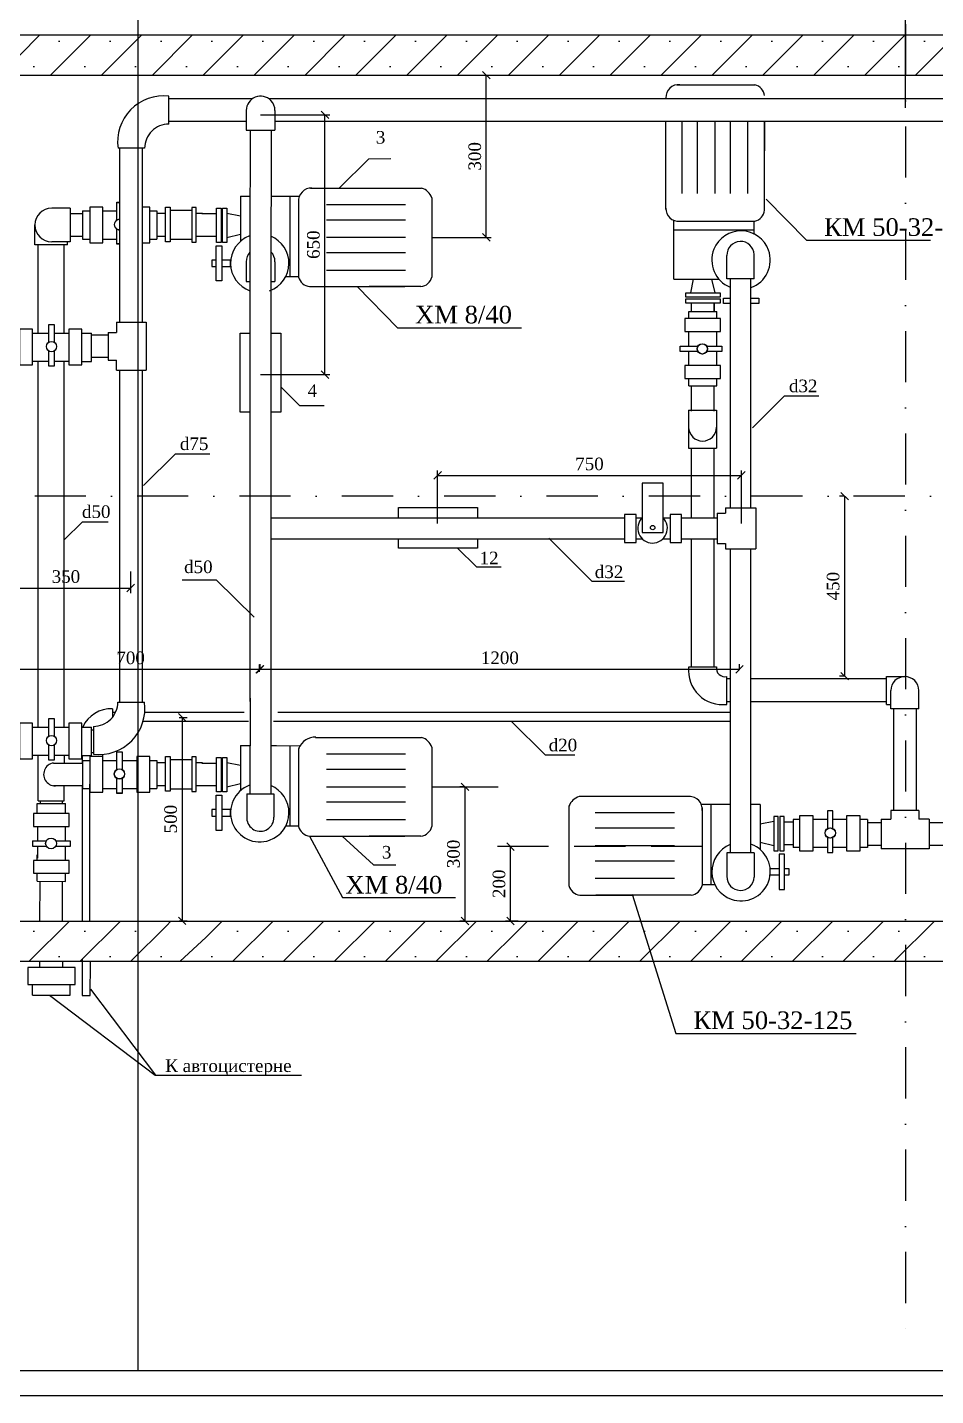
# Model space of a CAD drawing. Header units: millimetres. Extents: x 158645 to 1043550, y -60647 to 236438.
# Drawn here: x 399437 to 417470, y 194438 to 221614 of the extents above; entities that cross this region are included whole.
import ezdxf

# ---------------------------------------------------------------- set-up
doc = ezdxf.new("R2010")
doc.units = ezdxf.units.MM
doc.linetypes.add('DASHDOT', pattern=[25.4, 12.7, -6.35, 0, -6.35])
doc.linetypes.add('DASHED', pattern=[19.05, 12.7, -6.35])
doc.layers.add('опорудование', color=7, linetype='Continuous')
doc.styles.add('CН', font='TIMES.TTF')
doc.dimstyles.new('СИС', dxfattribs={"dimscale": 0, "dimtxt": 100, "dimasz": 150, "dimexe": 100, "dimexo": 0.625, "dimgap": 100, "dimtad": 1, "dimdsep": 46, "dimtxsty": 'CН', "dimblk": 'OBLIQUE', "dimcen": 2.5, "dimclrd": 3, "dimclre": 3, "dimclrt": 7, "dimadec": 0, "dimazin": 0, "dimtm": 1e-09, "dimtfac": 1, "dimtmove": 0, "dimatfit": 3, "dimldrblk": 'NONE', "dimfxl": 0, "dimtolj": 1, "dimtzin": 0, "dimarcsym": 0})
pattern_1 = [(45, (0, 58181.95), (-505.1394, 505.1394), []), (45, (505.14, 58181.95), (-505.1394, 505.1394), [0, -714.375])]

# ---------------------------------------------------------------- blocks, each defined once
blk = doc.blocks.new('_Oblique')
at = {"color": 0, "lineweight": -2}
blk.add_line((-0.5, -0.5), (0.5, 0.5), dxfattribs=at)
blk = doc.blocks.new('*D84')
at = {"layer": 'Defpoints', "color": 0, "ltscale": 80}
for p in [(416871, 234980), (457070, 220277), (416871, 220014)]:
    blk.add_point(p, dxfattribs=at)
at = {"layer": 'опорудование', "color": 3, "lineweight": -2, "ltscale": 80}
for p, q in [((416871, 220015), (416871, 235080)), ((457070, 220278), (457070, 235080)), ((457070, 234980), (416871, 234980))]:
    blk.add_line(p, q, dxfattribs=at)
at = {"layer": 'опорудование', "color": 3, "lineweight": -2, "ltscale": 80, "xscale": 150, "yscale": 150, "zscale": 150, "rotation": 180}
blk.add_blockref('_Oblique', (416871, 234980), dxfattribs=at)
at = {"layer": 'опорудование', "color": 3, "lineweight": -2, "ltscale": 80, "xscale": 150, "yscale": 150, "zscale": 150}
blk.add_blockref('_Oblique', (457070, 234980), dxfattribs=at)
at = {"layer": 'опорудование', "color": 7, "ltscale": 80, "insert": (436971, 235207), "char_height": 250, "attachment_point": 5, "style": 'CН'}
blk.add_mtext('\\A1;{\\fTimes New Roman|b0|i0|c204|p18;5100}', dxfattribs=at)
blk = doc.blocks.new('_None')
blk = doc.blocks.new('*D80')
at = {"layer": 'Defpoints', "color": 0, "ltscale": 80}
for p in [(415662, 212303), (415662, 208729), (415662, 208729)]:
    blk.add_point(p, dxfattribs=at)
at = {"layer": 'опорудование', "color": 3, "lineweight": -2, "ltscale": 80}
for p, q in [((415661, 212303), (415562, 212303)), ((415662, 212303), (415662, 208729)), ((415661, 208729), (415562, 208729))]:
    blk.add_line(p, q, dxfattribs=at)
at = {"layer": 'опорудование', "color": 3, "lineweight": -2, "ltscale": 80, "xscale": 150, "yscale": 150, "zscale": 150}
for p, rotation in [((415662, 212303), 90), ((415662, 208729), 270)]:
    blk.add_blockref('_Oblique', p, dxfattribs=dict(at, rotation=rotation))
at = {"layer": 'опорудование', "color": 7, "ltscale": 80, "insert": (415435, 210516), "char_height": 250, "attachment_point": 5, "rotation": 90, "style": 'CН'}
blk.add_mtext('\\A1;{\\fTimes New Roman|b0|i0|c204|p18;450}', dxfattribs=at)
blk = doc.blocks.new('*D67')
at = {"layer": 'Defpoints', "color": 0, "ltscale": 80}
for p in [(376672, 234991), (416871, 220288), (376672, 220025)]:
    blk.add_point(p, dxfattribs=at)
at = {"layer": 'опорудование', "color": 3, "lineweight": -2, "ltscale": 80}
for p, q in [((376672, 220026), (376672, 235091)), ((416871, 220289), (416871, 235091)), ((416871, 234991), (376672, 234991))]:
    blk.add_line(p, q, dxfattribs=at)
at = {"layer": 'опорудование', "color": 3, "lineweight": -2, "ltscale": 80, "xscale": 150, "yscale": 150, "zscale": 150, "rotation": 180}
blk.add_blockref('_Oblique', (376672, 234991), dxfattribs=at)
at = {"layer": 'опорудование', "color": 3, "lineweight": -2, "ltscale": 80, "xscale": 150, "yscale": 150, "zscale": 150}
blk.add_blockref('_Oblique', (416871, 234991), dxfattribs=at)
at = {"layer": 'опорудование', "color": 7, "ltscale": 80, "insert": (396772, 235219), "char_height": 250, "attachment_point": 5, "style": 'CН'}
blk.add_mtext('\\A1;{\\fTimes New Roman|b0|i0|c204|p18;5100}', dxfattribs=at)
blk = doc.blocks.new('*D89')
at = {"layer": 'Defpoints', "color": 0, "ltscale": 80}
for p in [(409029, 205343), (409180, 205343), (409180, 203864)]:
    blk.add_point(p, dxfattribs=at)
at = {"layer": 'опорудование', "color": 3, "lineweight": -2, "ltscale": 80}
for p, q in [((409180, 205343), (408929, 205343)), ((409029, 203864), (409029, 205343)), ((409180, 203864), (408929, 203864))]:
    blk.add_line(p, q, dxfattribs=at)
at = {"layer": 'опорудование', "color": 3, "lineweight": -2, "ltscale": 80, "xscale": 150, "yscale": 150, "zscale": 150}
for p, rotation in [((409029, 205343), 90), ((409029, 203864), 270)]:
    blk.add_blockref('_Oblique', p, dxfattribs=dict(at, rotation=rotation))
at = {"layer": 'опорудование', "color": 7, "ltscale": 80, "insert": (408802, 204604), "char_height": 250, "attachment_point": 5, "rotation": 90, "style": 'CН'}
blk.add_mtext('\\A1;{\\fTimes New Roman|b0|i0|c204|p18;200}', dxfattribs=at)
blk = doc.blocks.new('*D90')
at = {"layer": 'Defpoints', "color": 0, "ltscale": 80}
for p in [(408125, 206531), (408125, 203864), (408125, 203864)]:
    blk.add_point(p, dxfattribs=at)
at = {"layer": 'опорудование', "color": 3, "lineweight": -2, "ltscale": 80}
for p, q in [((408124, 206531), (408025, 206531)), ((408125, 206531), (408125, 203864)), ((408124, 203864), (408025, 203864))]:
    blk.add_line(p, q, dxfattribs=at)
at = {"layer": 'опорудование', "color": 3, "lineweight": -2, "ltscale": 80, "xscale": 150, "yscale": 150, "zscale": 150}
for p, rotation in [((408125, 206531), 90), ((408125, 203864), 270)]:
    blk.add_blockref('_Oblique', p, dxfattribs=dict(at, rotation=rotation))
at = {"layer": 'опорудование', "color": 7, "ltscale": 80, "insert": (407898, 205197), "char_height": 250, "attachment_point": 5, "rotation": 90, "style": 'CН'}
blk.add_mtext('\\A1;{\\fTimes New Roman|b0|i0|c204|p18;300}', dxfattribs=at)
blk = doc.blocks.new('*D91')
at = {"layer": 'Defpoints', "color": 0, "ltscale": 80}
for p in [(407980, 220664), (408548, 220664), (407468, 217442)]:
    blk.add_point(p, dxfattribs=at)
at = {"layer": 'опорудование', "color": 3, "lineweight": -2, "ltscale": 80}
for p, q in [((407981, 220664), (408648, 220664)), ((408548, 217442), (408548, 220664)), ((407469, 217442), (408648, 217442))]:
    blk.add_line(p, q, dxfattribs=at)
at = {"layer": 'опорудование', "color": 3, "lineweight": -2, "ltscale": 80, "xscale": 150, "yscale": 150, "zscale": 150}
for p, rotation in [((408548, 220664), 90), ((408548, 217442), 270)]:
    blk.add_blockref('_Oblique', p, dxfattribs=dict(at, rotation=rotation))
at = {"layer": 'опорудование', "color": 7, "ltscale": 80, "insert": (408321, 219053), "char_height": 250, "attachment_point": 5, "rotation": 90, "style": 'CН'}
blk.add_mtext('\\A1;{\\fTimes New Roman|b0|i0|c204|p18;300}', dxfattribs=at)
blk = doc.blocks.new('*D92')
at = {"layer": 'Defpoints', "color": 0, "ltscale": 80}
for p in [(398925, 208863), (398925, 208814), (404049, 208814)]:
    blk.add_point(p, dxfattribs=at)
at = {"layer": 'опорудование', "color": 3, "lineweight": -2, "ltscale": 80}
for p, q in [((398925, 208814), (398925, 208963)), ((404049, 208863), (398925, 208863)), ((404049, 208814), (404049, 208963))]:
    blk.add_line(p, q, dxfattribs=at)
at = {"layer": 'опорудование', "color": 3, "lineweight": -2, "ltscale": 80, "xscale": 150, "yscale": 150, "zscale": 150, "rotation": 180}
blk.add_blockref('_Oblique', (398925, 208863), dxfattribs=at)
at = {"layer": 'опорудование', "color": 3, "lineweight": -2, "ltscale": 80, "xscale": 150, "yscale": 150, "zscale": 150}
blk.add_blockref('_Oblique', (404049, 208863), dxfattribs=at)
at = {"layer": 'опорудование', "color": 7, "ltscale": 80, "insert": (401487, 209090), "char_height": 250, "attachment_point": 5, "style": 'CН'}
blk.add_mtext('\\A1;{\\fTimes New Roman|b0|i0|c204|p18;700}', dxfattribs=at)
blk = doc.blocks.new('*D93')
at = {"layer": 'Defpoints', "color": 0, "ltscale": 80}
for p in [(398917, 210806), (401487, 210806), (401487, 210478)]:
    blk.add_point(p, dxfattribs=at)
at = {"layer": 'опорудование', "color": 3, "lineweight": -2, "ltscale": 80}
for p, q in [((398917, 210806), (398917, 210378)), ((401487, 210806), (401487, 210378)), ((398917, 210478), (401487, 210478))]:
    blk.add_line(p, q, dxfattribs=at)
at = {"layer": 'опорудование', "color": 3, "lineweight": -2, "ltscale": 80, "xscale": 150, "yscale": 150, "zscale": 150, "rotation": 180}
blk.add_blockref('_Oblique', (398917, 210478), dxfattribs=at)
at = {"layer": 'опорудование', "color": 3, "lineweight": -2, "ltscale": 80, "xscale": 150, "yscale": 150, "zscale": 150}
blk.add_blockref('_Oblique', (401487, 210478), dxfattribs=at)
at = {"layer": 'опорудование', "color": 7, "ltscale": 80, "insert": (400202, 210705), "char_height": 250, "attachment_point": 5, "style": 'CН'}
blk.add_mtext('\\A1;{\\fTimes New Roman|b0|i0|c204|p18;350}', dxfattribs=at)
blk = doc.blocks.new('*D94')
at = {"layer": 'Defpoints', "color": 0, "ltscale": 80}
for p in [(404060, 208864), (413575, 208864), (413575, 208864)]:
    blk.add_point(p, dxfattribs=at)
at = {"layer": 'опорудование', "color": 3, "lineweight": -2, "ltscale": 80}
for p, q in [((404060, 208864), (404060, 208964)), ((404060, 208864), (413575, 208864)), ((413575, 208864), (413575, 208964))]:
    blk.add_line(p, q, dxfattribs=at)
at = {"layer": 'опорудование', "color": 3, "lineweight": -2, "ltscale": 80, "xscale": 150, "yscale": 150, "zscale": 150, "rotation": 180}
blk.add_blockref('_Oblique', (404060, 208864), dxfattribs=at)
at = {"layer": 'опорудование', "color": 3, "lineweight": -2, "ltscale": 80, "xscale": 150, "yscale": 150, "zscale": 150}
blk.add_blockref('_Oblique', (413575, 208864), dxfattribs=at)
at = {"layer": 'опорудование', "color": 7, "ltscale": 80, "insert": (408818, 209091), "char_height": 250, "attachment_point": 5, "style": 'CН'}
blk.add_mtext('\\A1;{\\fTimes New Roman|b0|i0|c204|p18;1200}', dxfattribs=at)
blk = doc.blocks.new('*D98')
at = {"layer": 'Defpoints', "color": 0, "ltscale": 80}
for p in [(413613, 212715), (407581, 211758), (413613, 211758)]:
    blk.add_point(p, dxfattribs=at)
at = {"layer": 'опорудование', "color": 3, "lineweight": -2, "ltscale": 80}
for p, q in [((407581, 211759), (407581, 212815)), ((413613, 211759), (413613, 212815)), ((407581, 212715), (413613, 212715))]:
    blk.add_line(p, q, dxfattribs=at)
at = {"layer": 'опорудование', "color": 3, "lineweight": -2, "ltscale": 80, "xscale": 150, "yscale": 150, "zscale": 150, "rotation": 180}
blk.add_blockref('_Oblique', (407581, 212715), dxfattribs=at)
at = {"layer": 'опорудование', "color": 3, "lineweight": -2, "ltscale": 80, "xscale": 150, "yscale": 150, "zscale": 150}
blk.add_blockref('_Oblique', (413613, 212715), dxfattribs=at)
at = {"layer": 'опорудование', "color": 7, "ltscale": 80, "insert": (410597, 212942), "char_height": 250, "attachment_point": 5, "style": 'CН'}
blk.add_mtext('\\A1;{\\fTimes New Roman|b0|i0|c204|p18;750}', dxfattribs=at)
blk = doc.blocks.new('*D99')
at = {"layer": 'Defpoints', "color": 0, "ltscale": 80}
for p in [(404063, 219877), (405344, 219877), (404063, 214718)]:
    blk.add_point(p, dxfattribs=at)
at = {"layer": 'опорудование', "color": 3, "lineweight": -2, "ltscale": 80}
for p, q in [((404064, 219877), (405444, 219877)), ((405344, 214718), (405344, 219877)), ((404064, 214718), (405444, 214718))]:
    blk.add_line(p, q, dxfattribs=at)
at = {"layer": 'опорудование', "color": 3, "lineweight": -2, "ltscale": 80, "xscale": 150, "yscale": 150, "zscale": 150}
for p, rotation in [((405344, 219877), 90), ((405344, 214718), 270)]:
    blk.add_blockref('_Oblique', p, dxfattribs=dict(at, rotation=rotation))
at = {"layer": 'опорудование', "color": 7, "ltscale": 80, "insert": (405117, 217298), "char_height": 250, "attachment_point": 5, "rotation": 90, "style": 'CН'}
blk.add_mtext('\\A1;{\\fTimes New Roman|b0|i0|c204|p18;650}', dxfattribs=at)
blk = doc.blocks.new('*D100')
at = {"layer": 'Defpoints', "color": 0, "ltscale": 80}
for p in [(402450, 207910), (402450, 203869), (402510, 203869)]:
    blk.add_point(p, dxfattribs=at)
at = {"layer": 'опорудование', "color": 3, "lineweight": -2, "ltscale": 80}
for p, q in [((402451, 207910), (402610, 207910)), ((402510, 207910), (402510, 203869)), ((402451, 203869), (402610, 203869))]:
    blk.add_line(p, q, dxfattribs=at)
at = {"layer": 'опорудование', "color": 3, "lineweight": -2, "ltscale": 80, "xscale": 150, "yscale": 150, "zscale": 150}
for p, rotation in [((402510, 207910), 90), ((402510, 203869), 270)]:
    blk.add_blockref('_Oblique', p, dxfattribs=dict(at, rotation=rotation))
at = {"layer": 'опорудование', "color": 7, "ltscale": 80, "insert": (402283, 205889), "char_height": 250, "attachment_point": 5, "rotation": 90, "style": 'CН'}
blk.add_mtext('\\A1;{\\fTimes New Roman|b0|i0|c204|p18;500}', dxfattribs=at)

msp = doc.modelspace()

# ---------------------------------------------------------------- hatches: boundary and pattern name
at = {"layer": 'опорудование', "ltscale": 80}
h = msp.add_hatch(dxfattribs=at)
h.set_pattern_fill('SACNCR', scale=300, style=0)
h.set_pattern_definition(pattern_1)
h.paths.add_polyline_path([(402979.777, 220664.359), (402979.777, 221464.359), (379022.509, 221464.359), (379022.509, 220664.359)])
h.paths.add_polyline_path([(376672.423, 203064.359), (397117.535, 203064.359), (397117.763, 203864.359), (377472.423, 203864.359), (377472.423, 220664.359), (379022.509, 220664.359), (379022.509, 221464.359), (376672.423, 221464.359)])
h.paths.add_polyline_path([(399714.31, 203864.359), (397403.745, 203864.359), (397403.719, 203064.359), (400415.726, 203064.359), (402197.304, 203064.359), (402199.642, 203864.359)])
h = msp.add_hatch(dxfattribs=at)
h.set_pattern_fill('SACNCR', scale=300, style=0)
h.set_pattern_definition(pattern_1)
h.paths.add_polyline_path([(424501.407, 221464.359), (424501.407, 220664.359), (433112.997, 220664.359), (433112.997, 221464.359)])
h.paths.add_polyline_path([(424381.407, 220664.359), (424381.407, 221464.359), (422701.836, 221464.359), (422701.836, 220664.359)])
h.paths.add_polyline_path([(422701.836, 220664.359), (422701.836, 221464.359), (416871.013, 221464.359), (416871.013, 220664.359)])
h.paths.add_polyline_path([(402979.777, 221464.359), (402979.777, 220664.359), (416871.013, 220664.359), (416871.013, 221464.359)])
h.paths.add_polyline_path([(416871.013, 203864.359), (416871.013, 203064.359), (424468.768, 203064.359), (424468.768, 203864.359)])
h.paths.add_polyline_path([(409585.204, 203864.359), (409584.455, 203064.359), (416871.013, 203064.359), (416871.013, 203864.359)])
h.paths.add_polyline_path([(409180.051, 203064.359), (409180.193, 203864.359), (402979.777, 203864.359), (402979.777, 203064.359)])

# ---------------------------------------------------------------- linework, layer by layer
at = {"layer": 'Defpoints', "color": 2}
msp.add_line((401637.182, 194938.226), (401637.182, 235973.849), dxfattribs=at)
at = {"layer": 'опорудование', "color": 3, "linetype": 'DASHDOT', "ltscale": 80}
for p, q in [((416871.013, 235902.368), (416871.013, 195367.557)), ((455466.867, 212303.363), (397404.019, 212303.363))]:
    msp.add_line(p, q, dxfattribs=at)
at = {"layer": 'опорудование', "color": 7, "ltscale": 80}
for p, q in [((376672.423, 221464.359), (472584.401, 221464.359)), ((377472.423, 220664.359), (471784.401, 220664.359)), ((412334.502, 220475.434), (413881.099, 220475.434)), ((402246.695, 219693.077), (402246.695, 220247.454)), ((403902.232, 220195.265), (402246.695, 220195.265)), ((423988.92, 220195.265), (404233.545, 220195.265)), ((403783.036, 219963.535), (403783.036, 219570.959)), ((404352.741, 219963.535), (404352.741, 219571.259)), ((403783.036, 219745.265), (402246.695, 219745.265)), ((412743.299, 219745.265), (404352.741, 219745.265)), ((412439.153, 218315.406), (412439.153, 219745.265)), ((412743.299, 218315.406), (412743.299, 219745.265)), ((424000.295, 219745.265), (412743.299, 219745.265)), ((413090.894, 218315.406), (413090.894, 219745.265)), ((413395.04, 218315.406), (413395.04, 219745.265)), ((413742.636, 218315.406), (413742.636, 219745.265)), ((403783.036, 219571.259), (403857.091, 219571.259)), ((403783.036, 219570.959), (403783.036, 219570.959)), ((403857.704, 219571.259), (403857.091, 217298.057)), ((403857.091, 219571.259), (404352.741, 219571.259)), ((404277.011, 219571.259), (404272.729, 216536.475)), ((401765.378, 219211.951), (401236.512, 219212.328)), ((401275.945, 215761.22), (401275.945, 219212.3)), ((401725.945, 215761.22), (401725.945, 219211.979)), ((403668.864, 218263.259), (403846.127, 218263.259)), ((403668.864, 218263.259), (403670.569, 217362.247)), ((404267.875, 218263.259), (404838.269, 218263.259)), ((404649.66, 218263.259), (404649.66, 216667.062)), ((400288.628, 218022.91), (399920.04, 218022.91)), ((400288.628, 218022.91), (400288.628, 217355.588)), ((400528.927, 217967.991), (400528.927, 217410.508)), ((400528.927, 217967.991), (400676.775, 217967.991)), ((400934.093, 217967.991), (401211.918, 217967.991)), ((401866.867, 217967.991), (402004.324, 217967.991)), ((402004.324, 217967.991), (402004.324, 217410.508)), ((402271.533, 217985.57), (402703.513, 217985.57)), ((404823.036, 218201.198), (404823.036, 216654.602)), ((405373.964, 218096.548), (406946.023, 218096.548)), ((399586.379, 217293.013), (399586.379, 217689.249)), ((400288.628, 217915.229), (400528.927, 217915.229)), ((402167.489, 217916.907), (402004.324, 217916.907)), ((402916.904, 217916.907), (402793.761, 217916.907)), ((402897.866, 217915.229), (403195.116, 217915.229)), ((403399.966, 217927.163), (403669.605, 217871.433)), ((405373.964, 217792.402), (406946.023, 217792.402)), ((412272.442, 217209.316), (412272.442, 217779.711)), ((412334.502, 217764.478), (413881.099, 217764.478)), ((400288.628, 217465.229), (400528.927, 217465.229)), ((400515.391, 217465.229), (400528.927, 217465.229)), ((400528.927, 217410.508), (400676.775, 217410.508)), ((400934.093, 217410.508), (401211.918, 217410.508)), ((401866.867, 217410.508), (402004.324, 217410.508)), ((402167.489, 217463.687), (402004.324, 217463.687)), ((402948.557, 217463.687), (402793.761, 217463.687)), ((402897.866, 217465.229), (403195.116, 217465.229)), ((403399.966, 217440.979), (403670.297, 217506.013)), ((405373.964, 217444.807), (406946.023, 217444.807)), ((412272.442, 217591.102), (413868.639, 217591.102)), ((400233.92, 217293.013), (399586.379, 217293.013)), ((399648.964, 215541.27), (399648.964, 217293.013)), ((400288.628, 217355.588), (399920.04, 217355.588)), ((400170.475, 215541.27), (400170.475, 217293.013)), ((400233.92, 217293.013), (400233.92, 217355.588)), ((402271.533, 217404.397), (402703.513, 217404.397)), ((403857.091, 217298.057), (403857.091, 216536.475)), ((405373.964, 217140.66), (406946.023, 217140.66)), ((412272.442, 216610.305), (412272.442, 217209.316)), ((403783.036, 216959.542), (403783.036, 216566.966)), ((404352.741, 216959.542), (404352.741, 216567.267)), ((413326.294, 216619.739), (413326.294, 217083.852)), ((413864.956, 216619.739), (413864.956, 217102.405)), ((405373.964, 216793.065), (406946.023, 216793.065)), ((412272.442, 216610.305), (413173.454, 216612.011)), ((412608.538, 216341.408), (412664.268, 216611.047)), ((413094.722, 216341.408), (413029.688, 216611.739)), ((413864.956, 216619.739), (413326.294, 216619.739)), ((413390.009, 216619.739), (413390.009, 212072.903)), ((413801.795, 212072.903), (413801.977, 216619.739)), ((403783.036, 216567.267), (403857.091, 216567.267)), ((403783.036, 216566.966), (403783.036, 216566.966)), ((403856.886, 216536.475), (403856.618, 213888.394)), ((404272.729, 216536.475), (404271.324, 213928.062)), ((404272.773, 216567.267), (404352.741, 216567.267)), ((412618.794, 216130.859), (412618.794, 215967.694)), ((412620.472, 215967.694), (412620.472, 216136.557)), ((413070.472, 215967.694), (413070.472, 216136.557)), ((413072.014, 216130.859), (413072.014, 215967.694)), ((412567.71, 215830.237), (412567.71, 215967.694)), ((412567.71, 215967.694), (413125.193, 215967.694)), ((413125.193, 215830.237), (413125.193, 215967.694)), ((399541.118, 215541.27), (399862.799, 215541.27)), ((399972.215, 215541.27), (400260.432, 215541.27)), ((400517.749, 215541.27), (400711.44, 215541.27)), ((400712.882, 214977.45), (400712.882, 215541.27)), ((401038.267, 215556.323), (401038.267, 215001.946)), ((401038.267, 215556.323), (401205.593, 215556.323)), ((401205.593, 215761.22), (401797.108, 215761.22)), ((401205.593, 215761.22), (401205.593, 215556.323)), ((401797.108, 215761.22), (401797.108, 214808.233)), ((404271.324, 215540.083), (404469.351, 215540.083)), ((412567.71, 215284.703), (412567.71, 215572.92)), ((413125.193, 215284.703), (413125.193, 215572.92)), ((401038.267, 215499.852), (400712.882, 215499.852)), ((399541.118, 214983.788), (399862.799, 214983.788)), ((399648.964, 207715.829), (399648.964, 214983.788)), ((399972.215, 214983.788), (400260.432, 214983.788)), ((400170.475, 207715.829), (400170.475, 214983.788)), ((400512.609, 214977.45), (400712.882, 214977.45)), ((401038.267, 215058.416), (400712.882, 215058.416)), ((401038.267, 215001.946), (401205.593, 215001.946)), ((401205.593, 214808.233), (401205.593, 215001.946)), ((412567.71, 214897.462), (412567.71, 215175.287)), ((413125.193, 214897.462), (413125.193, 215175.287)), ((401205.593, 214808.233), (401797.108, 214808.233)), ((401275.945, 208211.976), (401275.945, 214808.233)), ((401725.945, 208211.655), (401725.945, 214808.233)), ((412567.71, 214492.296), (412567.71, 214640.145)), ((412567.71, 214492.296), (413125.193, 214492.296)), ((412620.472, 213994.037), (412620.472, 214492.296)), ((413070.472, 213994.037), (413070.472, 214492.296)), ((413125.193, 214492.296), (413125.193, 214640.145)), ((403856.161, 213970.607), (403856.031, 210721.032)), ((404269, 213970.607), (404268.447, 210721.032)), ((412566.272, 214013.641), (413117.999, 214013.641)), ((412566.272, 214013.641), (412566.272, 213256.962)), ((413117.999, 214013.641), (413117.999, 213256.962)), ((412566.272, 213256.962), (413117.999, 213256.962)), ((412620.472, 211868.003), (412620.472, 213256.962)), ((413070.472, 211867.999), (413070.472, 213256.962)), ((406806.289, 211879.261), (406806.289, 212077.288)), ((413299.539, 212072.903), (413896.908, 212072.903)), ((413299.539, 212072.903), (413299.539, 211967.54)), ((413896.908, 212072.903), (413896.908, 211259.64)), ((408445.309, 211868.052), (404268.642, 211868.074)), ((411294.753, 211868.014), (408375.765, 211868.039)), ((411645.789, 211868.011), (411521.46, 211868.012)), ((412196.182, 211868.006), (412057.349, 211868.007)), ((413135.023, 211867.998), (412422.889, 211868.004)), ((413135.023, 211967.54), (413135.023, 211361.92)), ((413135.023, 211967.54), (413299.539, 211967.54)), ((404268.572, 211456.488), (408482.508, 211456.488)), ((408375.765, 211456.488), (411294.753, 211456.488)), ((411521.46, 211456.488), (411643.298, 211456.488)), ((411621.526, 211480.407), (411629.415, 211480.407)), ((412055.708, 211456.488), (412196.182, 211456.488)), ((412422.889, 211456.488), (413135.023, 211456.488)), ((412620.472, 208915.759), (412620.472, 211456.488)), ((413070.472, 208915.759), (413070.472, 211456.488)), ((413135.023, 211361.92), (413299.539, 211361.92)), ((413299.539, 211361.92), (413299.539, 211259.64)), ((413299.539, 211259.64), (413896.908, 211259.64)), ((413390.009, 211259.64), (413390.009, 205216.586)), ((413801.52, 205216.586), (413801.763, 211259.64)), ((403856.031, 210721.032), (403855.931, 208226.605)), ((404268.447, 210721.032), (404268.023, 208226.605)), ((401275.945, 208255.519), (401275.945, 208761.134)), ((401725.945, 208255.519), (401725.945, 208761.134)), ((412566.272, 208915.759), (413117.999, 208915.759)), ((413325.206, 208168.513), (413325.206, 208722.89)), ((416491.979, 208168.513), (416491.979, 208722.89)), ((416491.979, 208722.89), (416871.013, 208722.89)), ((413390.009, 208672.312), (413325.206, 208672.312)), ((416491.979, 208672.312), (413801.597, 208672.312)), ((416580.826, 208075.938), (416580.826, 208442.742)), ((417135.202, 208075.938), (417135.202, 208442.742)), ((401232.845, 208212.007), (401761.711, 208211.63)), ((403858.945, 208291.474), (403855.857, 206389.375)), ((404267.793, 208382.198), (404267.711, 206389.375)), ((413390.009, 208219.092), (413325.206, 208219.092)), ((416491.979, 208219.092), (413801.579, 208219.092)), ((401128.281, 208079.769), (401128.281, 207912.536)), ((401186.334, 208005.629), (401128.281, 208005.631)), ((403741.319, 208005.56), (401767.512, 208005.614)), ((413390.009, 208005.326), (404407.796, 208005.402)), ((416491.979, 208168.513), (416580.826, 208168.513)), ((417135.202, 208075.938), (416580.826, 208075.938)), ((416631.404, 208075.938), (416631.404, 206058.361)), ((417084.624, 208075.938), (417084.624, 206058.361)), ((399541.118, 207715.829), (399862.799, 207715.829)), ((399972.215, 207715.829), (400260.432, 207715.829)), ((400517.749, 207715.829), (400711.44, 207715.829)), ((400711.44, 207663.068), (400751.528, 207663.068)), ((400712.882, 207152.008), (400712.882, 207715.828)), ((400751.528, 207730.881), (400751.528, 207176.505)), ((401735.488, 207831.638), (403829.088, 207831.638)), ((404322.916, 207831.663), (413390.009, 207831.663)), ((399541.118, 207158.346), (399862.799, 207158.346)), ((399648.964, 206250.973), (399648.964, 207156.771)), ((399972.215, 207158.346), (400260.432, 207158.346)), ((400175.174, 207003.381), (400175.174, 207151.098)), ((400512.609, 207152.008), (400712.882, 207152.008)), ((400522.511, 207152.008), (400522.505, 207003.381)), ((400711.44, 207213.068), (400751.528, 207213.068)), ((400934.113, 207056.143), (400934.113, 207173.455)), ((403668.864, 207351.411), (403857.418, 207351.097)), ((403668.864, 207351.411), (403670.569, 206450.399)), ((404267.751, 207350.414), (404381.146, 207350.226)), ((404322.912, 207349.291), (404867.133, 207347.528)), ((404649.392, 207347.528), (404649.66, 205755.214)), ((404823.036, 207289.351), (404823.036, 205742.754)), ((405373.964, 207184.7), (406946.023, 207184.7)), ((399956.525, 207003.381), (400528.927, 207003.381)), ((400518.06, 207003.381), (400528.927, 207003.381)), ((400528.927, 207056.143), (400676.775, 207056.143)), ((400528.927, 207056.143), (400528.927, 206498.66)), ((400934.093, 207056.143), (401211.918, 207056.143)), ((401321.334, 207056.143), (401609.55, 207056.143)), ((401866.867, 207056.143), (402004.324, 207056.143)), ((402004.324, 207056.143), (402004.324, 206498.66)), ((402167.489, 207005.059), (402004.324, 207005.059)), ((402271.533, 207073.722), (402703.513, 207073.722)), ((402916.904, 207005.059), (402793.761, 207005.059)), ((402897.866, 207003.381), (403195.116, 207003.381)), ((403399.966, 207015.315), (403669.605, 206959.585)), ((405373.964, 206880.554), (406946.023, 206880.554)), ((399952.588, 206553.381), (400528.927, 206553.381)), ((400170.475, 206250.973), (400170.475, 206553.381)), ((400515.391, 206553.381), (400528.927, 206553.381)), ((400522.487, 206553.381), (400522.379, 203864.359)), ((400678.944, 203867.319), (400674.457, 206585.154)), ((402167.489, 206551.839), (402004.324, 206551.839)), ((402948.557, 206551.839), (402793.761, 206551.839)), ((402897.866, 206553.381), (403195.116, 206553.381)), ((403399.966, 206529.131), (403670.297, 206594.165)), ((400528.927, 206498.66), (400676.775, 206498.66)), ((400934.093, 206498.66), (401211.918, 206498.66)), ((401321.334, 206498.66), (401609.55, 206498.66)), ((401866.867, 206498.66), (402004.324, 206498.66)), ((402271.533, 206492.549), (402703.513, 206492.549)), ((403792.764, 206389.375), (404331.425, 206389.375)), ((403792.764, 206389.375), (403792.764, 205906.709)), ((404331.425, 206389.375), (404331.425, 205925.262)), ((405373.964, 206532.959), (406946.023, 206532.959)), ((399633.325, 206002.507), (399633.325, 206196.199)), ((399633.325, 206196.199), (400137.522, 206196.199)), ((399648.964, 206250.973), (400137.522, 206250.973)), ((399697.574, 206196.199), (399697.849, 206250.973)), ((400136.554, 206196.199), (400136.528, 206250.973)), ((400137.522, 206250.973), (400170.475, 206250.973)), ((400137.522, 206196.199), (400192.921, 206196.199)), ((400192.921, 206002.507), (400192.921, 206196.199)), ((405373.964, 206228.813), (406946.023, 206228.813)), ((412283.783, 206011.911), (410711.725, 206011.911)), ((413325.476, 206178.622), (412819.478, 206178.622)), ((412834.711, 206116.562), (412834.711, 204569.965)), ((413008.087, 206178.622), (413008.087, 204582.425)), ((413390.009, 206178.622), (413325.476, 206178.622)), ((413988.884, 206178.622), (413801.559, 206178.622)), ((413988.884, 206178.622), (413987.178, 205277.61)), ((417135.202, 206058.361), (416580.826, 206058.361)), ((416580.826, 206058.361), (416580.826, 205891.035)), ((417135.202, 206058.361), (417135.202, 205891.035)), ((399635.114, 205748.032), (399635.114, 205456.438)), ((400192.921, 205456.974), (400192.921, 205745.19)), ((405373.964, 205881.217), (406946.023, 205881.217)), ((414257.781, 205842.526), (413988.142, 205786.796)), ((414638.908, 205830.592), (414462.632, 205830.592)), ((414776.365, 205883.354), (414638.908, 205883.354)), ((414638.908, 205883.354), (414638.908, 205325.871)), ((415321.898, 205883.354), (415033.682, 205883.354)), ((415709.139, 205883.354), (415431.315, 205883.354)), ((416114.305, 205883.354), (415966.457, 205883.354)), ((416114.305, 205883.354), (416114.305, 205325.871)), ((416125.266, 205821.887), (416387.112, 205821.887)), ((416387.112, 205891.035), (416387.112, 205299.519)), ((416387.112, 205891.035), (416580.826, 205891.035)), ((417340.1, 205891.035), (417135.202, 205891.035)), ((417340.1, 205891.035), (417340.1, 205299.519)), ((417340.1, 205821.887), (417682.407, 205821.887)), ((412283.783, 205707.765), (410711.725, 205707.765)), ((399633.325, 205069.732), (399633.325, 205182.08)), ((399635.114, 205347.718), (399635.114, 205116.322)), ((400192.921, 205069.732), (400192.921, 205347.557)), ((412283.783, 205360.17), (410711.725, 205360.17)), ((413326.322, 205216.586), (413326.322, 204752.473)), ((413864.983, 205216.586), (413326.322, 205216.586)), ((413864.983, 205216.586), (413864.983, 204733.92)), ((414257.781, 205356.342), (413987.45, 205421.376)), ((414638.908, 205380.592), (414462.632, 205380.592)), ((414776.365, 205325.871), (414638.908, 205325.871)), ((415321.898, 205325.871), (415033.682, 205325.871)), ((415709.139, 205325.871), (415431.315, 205325.871)), ((416114.305, 205325.871), (415966.457, 205325.871)), ((416125.266, 205368.667), (416387.112, 205368.667)), ((417340.1, 205299.519), (416387.112, 205299.519)), ((417340.1, 205368.667), (417682.54, 205368.667)), ((412283.783, 205056.024), (410711.725, 205056.024)), ((399633.325, 204654.025), (399633.325, 204812.415)), ((399633.325, 204654.025), (400192.921, 204650.706)), ((399687.471, 203864.359), (399689.777, 204653.69)), ((400192.921, 204650.706), (400192.921, 204812.415)), ((412283.783, 204708.428), (410711.725, 204708.428)), ((400137.527, 203864.359), (400137.301, 204635.862)), ((397403.745, 203864.359), (400215.261, 203864.359)), ((399714.31, 203864.359), (402205.11, 203864.359)), ((402199.368, 203770.495), (402288.193, 203864.359)), ((402205.11, 203864.359), (409180.193, 203864.359)), ((409180.193, 203864.359), (433402.708, 203864.359)), ((402979.777, 203540.626), (402471.108, 203064.359)), ((397403.719, 203064.359), (400415.726, 203064.359)), ((399684.781, 202943.932), (399685.133, 203064.359)), ((399714.284, 203064.359), (402197.289, 203064.359)), ((400137.797, 202943.932), (400137.762, 203064.359)), ((400522.349, 203103.755), (400522.32, 202387.692)), ((400686.438, 202387.692), (400691.925, 203049.973)), ((402197.289, 203064.359), (409180.051, 203064.359)), ((409180.051, 203064.359), (433402.718, 203064.359)), ((399541.916, 202389.655), (399541.916, 202600.843)), ((400288.044, 202389.655), (400288.044, 202600.843)), ((399541.916, 202389.655), (400288.044, 202389.655)), ((400522.32, 202387.692), (400686.438, 202387.692))]:
    msp.add_line(p, q, dxfattribs=at)
at = {"layer": 'опорудование', "ltscale": 80}
for p, q in [((414071.262, 217981.964), (414071.262, 219745.265)), ((414071.262, 219745.265), (414071.262, 219162.696)), ((405040.523, 216464.439), (406933.359, 216464.439)), ((407250.467, 216464.439), (406221.254, 216464.439)), ((405040.523, 205552.591), (406933.359, 205552.591)), ((407250.467, 205552.591), (406221.254, 205552.591)), ((410407.28, 204379.802), (411436.493, 204379.802)), ((412617.224, 204379.802), (410724.388, 204379.802)), ((409180.16, 203679.336), (409365.184, 203864.359))]:
    msp.add_line(p, q, dxfattribs=at)
at = {"layer": 'опорудование', "color": 3, "ltscale": 80}
for p, q in [((407467.954, 206530.552), (408781.522, 206530.552)), ((400689.45, 202508.981), (401981.425, 200806.371))]:
    msp.add_line(p, q, dxfattribs=at)
at = {"layer": 'опорудование', "color": 3, "linetype": 'DASHED', "ltscale": 80}
msp.add_line((412834.711, 205343.263), (408745.316, 205343.263), dxfattribs=at)
at = {"layer": 'опорудование'}
for p, q in [((373187.182, 194938.226), (486987.182, 194938.226)), ((371187.182, 194438.226), (487487.182, 194438.226))]:
    msp.add_line(p, q, dxfattribs=at)
at = {"layer": 'опорудование', "color": 7, "ltscale": 80}
for points in [[(412114.514, 217996.448), (412114.514, 219745.265)], [(405055.007, 218421.187), (407264.98, 218421.187)], [(407467.954, 218230.198), (407467.954, 216654.602)], [(401211.918, 217787.206), (401211.918, 218140.08), (401275.945, 218140.08)], [(401211.918, 217783.065), (401211.918, 218135.938), (401275.945, 218135.938)], [(401725.945, 217336.863), (401866.867, 217336.863), (401866.867, 218043.755), (401725.945, 218043.755)], [(403399.613, 217340.596), (403312.977, 217340.596), (403312.977, 218024.924), (403399.966, 218024.924), (403399.966, 217340.596)], [(413868.604, 217501.477), (413868.708, 217764.478)], [(401275.945, 217313.642), (401211.918, 217313.642), (401211.918, 217613.197)], [(401275.945, 217309.501), (401211.918, 217309.501), (401211.918, 217609.056)], [(403186.867, 216992.774), (403099.285, 216992.774), (403099.285, 216861.538), (403186.867, 216861.538)], [(403296.343, 216861.538), (403470.491, 216861.538), (403470.491, 216992.774), (403296.343, 216992.774)], [(404560.036, 216667.097), (404823.036, 216666.993)], [(413195.105, 216341.054), (413195.105, 216254.419), (412510.777, 216254.419), (412510.777, 216341.408), (413195.105, 216341.408)], [(413389.925, 216128.308), (413258.581, 216128.308), (413258.581, 216237.785), (413389.944, 216237.785)], [(413801.847, 216237.785), (413958.508, 216237.785), (413958.508, 216128.308), (413801.843, 216128.308)], [(399862.799, 215360.486), (399862.799, 215713.359), (399972.215, 215713.359), (399972.215, 215358.791)], [(403856.626, 213970.607), (403662.433, 213970.607), (403662.433, 215540.083), (403856.785, 215540.083)], [(404469.351, 215540.083), (404469.351, 213970.607), (404269, 213970.607)], [(412748.495, 215175.287), (412395.621, 215175.287), (412395.621, 215284.703), (412750.19, 215284.703)], [(412752.636, 215175.287), (412399.763, 215175.287), (412399.763, 215284.703), (412754.331, 215284.703)], [(412920.809, 215284.703), (413222.059, 215284.703), (413222.059, 215175.287), (412922.504, 215175.287)], [(412924.95, 215284.703), (413226.2, 215284.703), (413226.2, 215175.287), (412926.645, 215175.287)], [(399972.215, 215188.172), (399972.215, 214886.922), (399862.799, 214886.922), (399862.799, 215186.477)], [(406806.289, 212077.288), (408375.765, 212077.288), (408375.765, 211868.039)], [(406806.289, 211868.06), (406806.289, 211879.261)], [(408375.765, 211456.488), (408375.765, 211270.37), (406806.289, 211270.37), (406806.289, 211456.488)], [(399862.799, 207535.044), (399862.799, 207887.918), (399972.215, 207887.918), (399972.215, 207533.349)], [(399972.215, 207362.73), (399972.215, 207061.48), (399862.799, 207061.48), (399862.799, 207361.036)], [(405157.203, 207509.339), (407264.98, 207509.339)], [(401211.918, 206875.358), (401211.918, 207228.232), (401321.334, 207228.232), (401321.334, 206873.663)], [(401211.918, 206871.217), (401211.918, 207224.09), (401321.334, 207224.09), (401321.334, 206869.522)], [(403399.613, 206428.748), (403312.977, 206428.748), (403312.977, 207113.076), (403399.966, 207113.076), (403399.966, 206428.748)], [(407467.954, 207318.35), (407467.954, 205742.754)], [(401321.334, 206703.044), (401321.334, 206401.794), (401211.918, 206401.794), (401211.918, 206701.349)], [(401321.334, 206698.903), (401321.334, 206397.653), (401211.918, 206397.653), (401211.918, 206697.208)], [(412602.74, 206336.55), (410392.767, 206336.55)], [(403186.867, 206080.926), (403099.285, 206080.926), (403099.285, 205949.69), (403186.867, 205949.69)], [(403296.343, 205949.69), (403470.491, 205949.69), (403470.491, 206080.926), (403296.343, 206080.926)], [(410189.794, 206145.561), (410189.794, 204569.965)], [(415431.315, 205702.569), (415431.315, 206055.443), (415321.898, 206055.443), (415321.898, 205700.874)], [(415431.315, 205698.428), (415431.315, 206051.301), (415321.898, 206051.301), (415321.898, 205696.733)], [(404560.036, 205755.249), (404823.036, 205755.145)], [(414258.135, 205255.959), (414344.77, 205255.959), (414344.77, 205940.287), (414257.781, 205940.287), (414257.781, 205255.959)], [(399539.663, 205456.359), (399812.72, 205456.583)], [(399816.382, 205347.674), (399543.062, 205347.741), (399543.062, 205456.159)], [(400001.603, 205456.738), (400289.711, 205456.974), (400289.711, 205347.557), (399997.997, 205347.629)], [(415321.898, 205530.255), (415321.898, 205229.005), (415431.315, 205229.005), (415431.315, 205528.56)], [(415321.898, 205526.114), (415321.898, 205224.864), (415431.315, 205224.864), (415431.315, 205524.419)], [(414361.404, 204776.901), (414187.256, 204776.901), (414187.256, 204908.137), (414361.404, 204908.137)], [(414470.881, 204908.137), (414558.462, 204908.137), (414558.462, 204776.901), (414470.881, 204776.901)], [(413097.711, 204582.46), (412834.711, 204582.356)]]:
    msp.add_lwpolyline(points, dxfattribs=at)
for points in [[(400934.093, 218043.755), (400676.775, 218043.755), (400676.775, 217336.863), (400934.093, 217336.863)], [(402178.45, 218046.011), (402271.533, 218046.011), (402271.533, 217353.254), (402178.45, 217353.254)], [(402787.288, 218036.712), (402703.513, 218036.712), (402703.513, 217348.605), (402787.288, 217348.605)], [(403195.116, 218024.924), (403282.105, 218024.924), (403282.105, 217340.596), (403195.116, 217340.596)], [(403186.867, 217277.119), (403296.343, 217277.119), (403296.343, 216577.193), (403186.867, 216577.193)], [(412510.777, 216136.557), (412510.777, 216223.546), (413195.105, 216223.546), (413195.105, 216136.557)], [(412491.946, 215830.237), (412491.946, 215572.92), (413198.838, 215572.92), (413198.838, 215830.237)], [(399541.118, 215620.945), (399283.801, 215620.945), (399283.801, 214914.054), (399541.118, 214914.054)], [(400517.749, 215617.035), (400260.432, 215617.035), (400260.432, 214910.143), (400517.749, 214910.143)], [(412491.946, 214897.462), (412491.946, 214640.145), (413198.838, 214640.145), (413198.838, 214897.462)], [(411645.789, 211579.787), (412057.349, 211579.787), (412057.349, 212563.25), (411645.789, 212563.25)], [(411521.46, 211938.744), (411294.753, 211938.744), (411294.753, 211383.347), (411521.46, 211383.347)], [(412422.889, 211938.744), (412196.182, 211938.744), (412196.182, 211383.347), (412422.889, 211383.347)], [(399541.118, 207795.504), (399283.801, 207795.504), (399283.801, 207088.612), (399541.118, 207088.612)], [(400517.749, 207791.593), (400260.432, 207791.593), (400260.432, 207084.701), (400517.749, 207084.701)], [(400934.093, 207131.907), (400676.775, 207131.907), (400676.775, 206425.015), (400934.093, 206425.015)], [(401866.867, 207131.907), (401609.55, 207131.907), (401609.55, 206425.015), (401866.867, 206425.015)], [(402178.45, 207134.163), (402271.533, 207134.163), (402271.533, 206441.406), (402178.45, 206441.406)], [(402787.288, 207124.865), (402703.513, 207124.865), (402703.513, 206436.757), (402787.288, 206436.757)], [(403195.116, 207113.076), (403282.105, 207113.076), (403282.105, 206428.748), (403195.116, 206428.748)], [(403186.867, 206365.272), (403296.343, 206365.272), (403296.343, 205665.345), (403186.867, 205665.345)], [(399559.598, 205999.419), (399559.598, 205742.102), (400266.49, 205742.102), (400266.49, 205999.419)], [(414462.632, 205940.287), (414375.643, 205940.287), (414375.643, 205255.959), (414462.632, 205255.959)], [(414776.365, 205959.118), (415033.682, 205959.118), (415033.682, 205252.226), (414776.365, 205252.226)], [(415709.139, 205959.118), (415966.457, 205959.118), (415966.457, 205252.226), (415709.139, 205252.226)], [(414470.881, 205192.482), (414361.404, 205192.482), (414361.404, 204492.556), (414470.881, 204492.556)], [(399559.598, 205069.732), (399559.598, 204812.415), (400266.49, 204812.415), (400266.49, 205069.732)], [(399443.613, 202943.932), (399443.613, 202600.843), (400386.135, 202600.843), (400386.135, 202943.932)]]:
    msp.add_lwpolyline(points, close=True, dxfattribs=at)
for centre, radius in [((399916.172, 215273.481), 102.071), ((412835.499, 215228.66), 102.071), ((412839.641, 215228.66), 102.071), ((411852.019, 211679.767), 43.559), ((399916.172, 207448.04), 102.071), ((401265.291, 206788.354), 102.071), ((401265.291, 206784.212), 102.071), ((399907.203, 205405.244), 107.531), ((415377.941, 205615.565), 102.071), ((415377.941, 205611.423), 102.071)]:
    msp.add_circle(centre, radius, dxfattribs=at)
for centre, radius, start, end in [((412362.098, 220228.966), 248.008, 83.6115543, 183.3511758), ((413818.609, 220228.916), 254.315, 6.5548992, 75.7757354), ((402140.236, 219340.864), 912.819, 83.3025055, 188.094835), ((404067.888, 219963.535), 284.853, 43.7648715, 180), ((404067.888, 219963.535), 284.853, 0, 43.7648715), ((402246.504, 219211.951), 481.126, 89.977182, 180), ((405069.504, 218173.603), 248.008, 86.6488242, 186.3884457), ((407176.95, 218124.283), 309.679, 19.999662, 73.4852709), ((399920.04, 217689.249), 333.661, 90, 270), ((412362.098, 218010.946), 248.008, 176.6488242, 276.3884457), ((413818.609, 218010.996), 254.315, 284.2242646, 353.4451008), ((401265.291, 217700.201), 102.071, 84.0086429, 275.9913571), ((401265.291, 217696.06), 102.071, 84.0086429, 275.9913571), ((404050.77, 216928.751), 580.279, 110.6502972, 250.4765318), ((404050.77, 216928.751), 580.279, 289.7429528, 68.0433067), ((413606.95, 216992.211), 580.279, 19.7429528, 158.0433067), ((404067.888, 216959.542), 284.853, 137.7332017, 180), ((404067.888, 216959.542), 284.853, 0, 43.7648715), ((413606.95, 216992.211), 580.279, 158.0433067, 248.0433067), ((413595.625, 217093.128), 269.49, 1.9726383, 181.9726383), ((413606.95, 216992.211), 580.279, 289.6262177, 19.7429528), ((405069.554, 216717.091), 254.315, 194.2242646, 263.4451008), ((407221.436, 216717.091), 254.315, 276.5548992, 345.7757354), ((412842.135, 213673.275), 275.864, 180, 0), ((411849.503, 211666.053), 294.003, 133.859908, 45.0125012), ((413237.913, 208838.24), 675.391, 173.9594301, 277.4261226), ((413283.786, 208886.131), 168.413, 169.8673973, 284.2374008), ((416858.014, 208442.742), 277.188, 0, 180), ((400751.719, 208212.007), 481.126, 269.977182, 360), ((400857.987, 208083.094), 912.819, 263.3025055, 8.094835), ((401102.917, 207456.631), 623.654, 87.6690899, 155.4421916), ((405158.756, 207158.612), 359.842, 89.3811109, 156.7043019), ((407176.95, 207212.435), 309.679, 19.999662, 73.4852709), ((405069.504, 207261.755), 248.008, 168.4317675, 186.3884457), ((399987.837, 206778.09), 227.457, 97.9124407, 278.9150364), ((404050.77, 206016.903), 580.279, 110.6502972, 289.7429528), ((404050.77, 206016.903), 580.279, 289.7429528, 68.0433067), ((410480.797, 206039.646), 309.679, 106.5147291, 160.000338), ((412588.243, 206088.966), 248.008, 353.6115543, 93.3511758), ((404062.095, 205915.986), 269.49, 181.9726383, 1.9726383), ((405069.554, 205805.244), 254.315, 194.2242646, 263.4451008), ((407221.436, 205805.244), 254.315, 276.5548992, 345.7757354), ((413606.978, 204844.114), 580.279, 111.9566933, 250.2570472), ((413606.978, 204844.114), 580.279, 250.2570472, 69.3497028), ((413595.653, 204743.197), 269.49, 178.0273617, 358.0273617), ((410436.311, 204632.454), 254.315, 194.2242646, 263.4451008), ((412588.193, 204632.454), 254.315, 276.5548992, 345.7757354)]:
    msp.add_arc(centre, radius, start, end, dxfattribs=at)

# ---------------------------------------------------------------- texts
at = {"layer": 'опорудование', "color": 7, "ltscale": 80, "style": 'CН'}
for s, height, p in [('3', 250, (406355.745, 219306.044)), ('КМ 50-32-125 ', 350, (415255.01, 217472.732)), ('ХМ 8/40 ', 350, (407134.071, 215733.951)), ('4', 250, (405000.473, 214274.675)), ('d32', 250, (414557.761, 214368.391)), ('d75', 250, (402464.768, 213219.16)), ('d50', 250, (400520.594, 211870.647)), ('12', 250, (408414.405, 210950.585)), ('d50', 250, (402548.288, 210774.973)), ('d32', 250, (410701.904, 210676.091)), ('d20', 250, (409787.3, 207235.001)), ('3', 250, (406475.441, 205106.336)), ('ХМ 8/40 ', 350, (405750.818, 204409.625)), ('КМ 50-32-125 ', 350, (412660.543, 201719.332)), ('К автоцистерне', 250, (402174.322, 200866.107))]:
    msp.add_text(s, height=height, dxfattribs=at).set_placement(p)

# ---------------------------------------------------------------- dimensions: what is measured, and where the dimension line sits
at = {"layer": 'опорудование', "color": 7, "ltscale": 80}
for base, p1, p2, text, picture, middle in [((376672.423, 234991.44), (416871.013, 220288.301), (376672.423, 220025.305), '{\\fTimes New Roman|b0|i0|c204|p18;5100}', '*D67', (396771.718, 235218.603)), ((416871.249, 234980.262), (457069.839, 220277.122), (416871.249, 220014.126), '{\\fTimes New Roman|b0|i0|c204|p18;5100}', '*D84', (436970.544, 235207.424)), ((413612.846, 212714.716), (407580.517, 211757.887), (413612.846, 211757.887), '{\\fTimes New Roman|b0|i0|c204|p18;750}', '*D98', (410596.681, 212942.239)), ((401487.326, 210477.91), (398917.368, 210806.393), (401487.326, 210806.393), '{\\fTimes New Roman|b0|i0|c204|p18;350}', '*D93', (400202.347, 210705.073)), ((398924.727, 208862.619), (404049.096, 208813.849), (398924.727, 208813.849), '{\\fTimes New Roman|b0|i0|c204|p18;700}', '*D92', (401486.911, 209090.142)), ((413575.413, 208863.776), (404060.135, 208863.776), (413575.413, 208863.776), '{\\fTimes New Roman|b0|i0|c204|p18;1200}', '*D94', (408817.774, 209090.939))]:
    dim = msp.add_linear_dim(base=base, p1=p1, p2=p2, text=text, dimstyle='СИС', override={"dimscale": 1, "dimtxt": 250}, dxfattribs=at)
    dim.commit()
    dim.dimension.update_dxf_attribs({"geometry": picture, "text_midpoint": middle})
for base, p1, p2, text, picture, middle in [((408548.02, 220664.359), (407467.954, 217442.4), (407980.165, 220664.359), '{\\fTimes New Roman|b0|i0|c204|p18;300}', '*D91', (408320.857, 219053.38)), ((405344.41, 219877.149), (404063.133, 214718.054), (404063.133, 219877.149), '{\\fTimes New Roman|b0|i0|c204|p18;650}', '*D99', (405117.247, 217297.602)), ((415661.778, 208728.542), (415661.778, 212303.363), (415661.778, 208728.542), '{\\fTimes New Roman|b0|i0|c204|p18;450}', '*D80', (415434.615, 210515.953)), ((402510.401, 203868.566), (402450.05, 207909.656), (402450.05, 203868.566), '{\\fTimes New Roman|b0|i0|c204|p18;500}', '*D100', (402283.238, 205889.111)), ((408124.738, 203864.359), (408124.738, 206530.552), (408124.738, 203864.359), '{\\fTimes New Roman|b0|i0|c204|p18;300}', '*D90', (407897.575, 205197.456)), ((409029.48, 205343.263), (409180.193, 203864.359), (409180.193, 205343.263), '{\\fTimes New Roman|b0|i0|c204|p18;200}', '*D89', (408802.317, 204603.811))]:
    dim = msp.add_linear_dim(base=base, p1=p1, p2=p2, angle=90, text=text, dimstyle='СИС', override={"dimscale": 1, "dimtxt": 250}, dxfattribs=at)
    dim.commit()
    dim.dimension.update_dxf_attribs({"geometry": picture, "text_midpoint": middle})

# ---------------------------------------------------------------- leaders
for points in [[(405629.949, 218421.187), (406214.397, 219005.031), (406651.498, 219007.659)], [(414107.879, 218203.22), (414908.614, 217384.522), (417370.72, 217384.522)], [(405986.941, 216464.439), (406787.676, 215645.741), (409249.782, 215645.741)], [(404469.351, 214474.778), (404841.319, 214103.195), (405332.551, 214103.195)], [(413834.251, 213661.941), (414468.779, 214296.016), (415152.12, 214296.016)], [(401741.258, 212512.711), (402375.786, 213146.786), (403059.127, 213146.786)], [(400170.57, 211436.18), (400531.053, 211796.402), (401041.733, 211796.402)], [(409789.697, 211465.688), (410640.69, 210615.308), (411293.764, 210615.308)], [(407979.114, 211270.37), (408351.082, 210898.787), (408842.314, 210898.787)], [(403940.644, 209902.535), (403191.997, 210634.667), (402511.46, 210634.667)], [(409047.174, 207830.734), (409714.604, 207163.777), (410305.022, 207163.777)], [(405040.523, 205552.591), (405692.651, 204335.105), (407936.684, 204335.105)], [(405684.938, 205552.591), (406312.415, 204978.625), (406749.517, 204981.253)], [(411442.642, 204395.95), (412314.147, 201631.121), (415889.918, 201631.121)], [(399874.095, 202395.487), (401975.326, 200806.502), (404877.704, 200806.502)]]:
    msp.add_leader(points, dimstyle='СИС', override={"dimgap": 100, "dimtad": 0}, dxfattribs=at)

doc.saveas('drawing.dxf')
